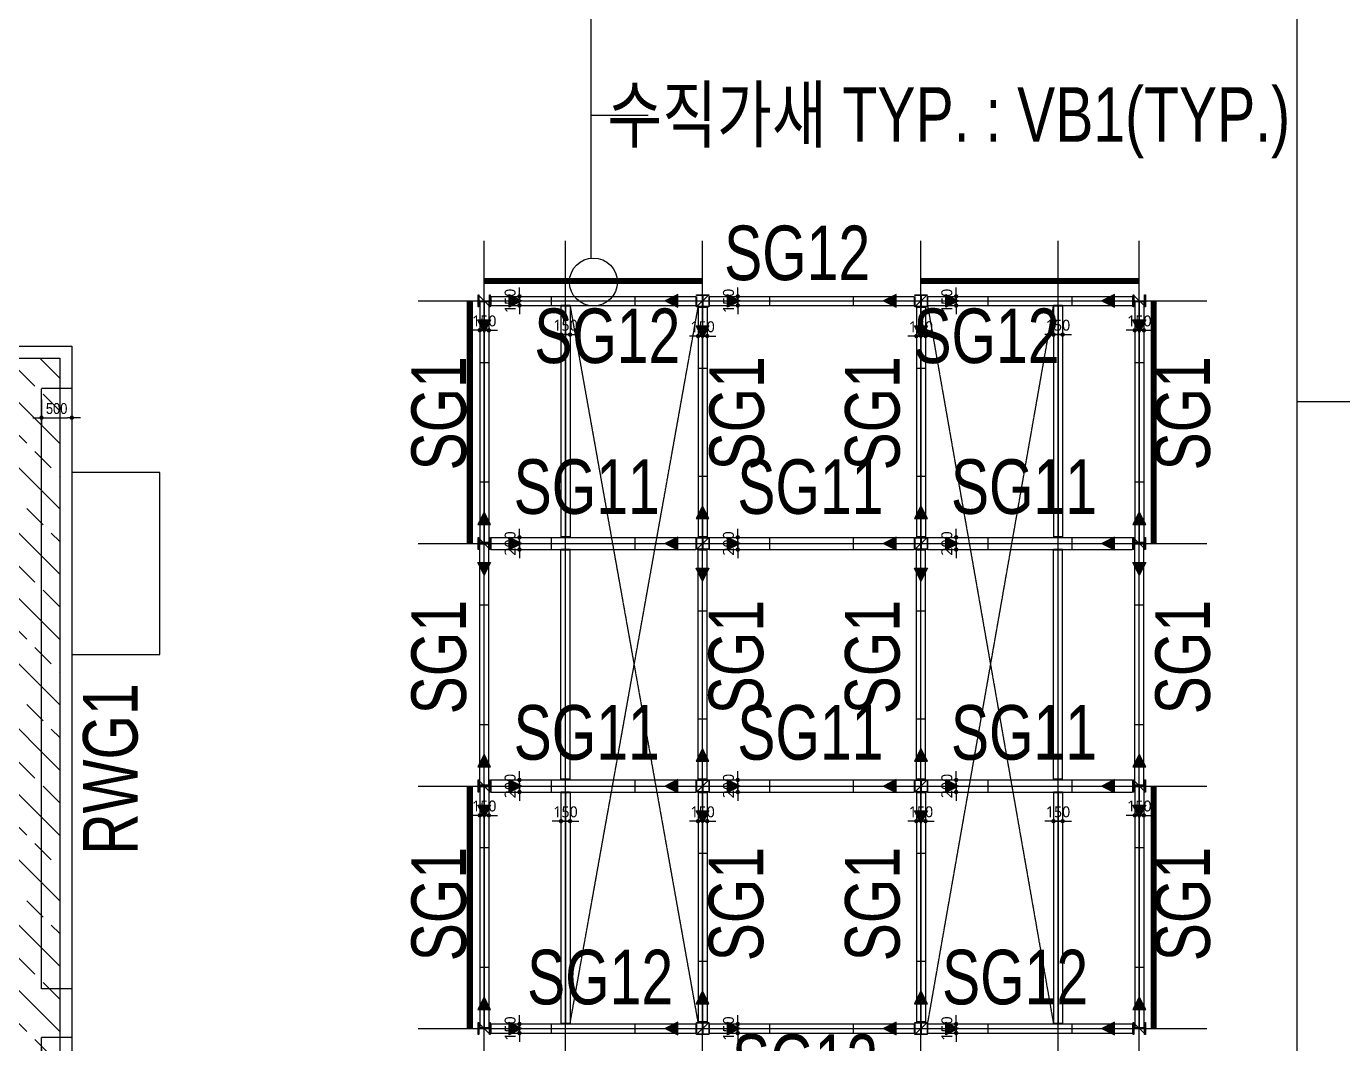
# Model space of a CAD drawing. Header units: millimetres. Extents: x -42253 to 178576, y 88378 to 153500.
# Drawn here: x 145204 to 166906, y 111601 to 128380 of the extents above; entities that cross this region are included whole.
import ezdxf
from ezdxf.enums import TextEntityAlignment as Align

# ---------------------------------------------------------------- set-up
doc = ezdxf.new("R2010")
doc.units = ezdxf.units.MM
for name, pattern in [('HID', [2.3, 1.5, -0.8]), ('HIDDEN', [0.375, 0.25, -0.125]), ('xs-1f_plan$0$HID', [4, 3, -1])]:
    doc.linetypes.add(name, pattern=pattern)
doc.layers.get('Defpoints').update_dxf_attribs({"color": 159})
for name, color, linetype in [('A-CEN', 1, 'Continuous'), ('A-HAT', 251, 'Continuous'), ('A-SYM-LEAD', 4, 'Continuous'), ('GIRDER-TEXT', 7, 'Continuous'), ('OPEN', 1, 'HID'), ('S-STEEL', 3, 'Continuous'), ('VR', 6, 'HID'), ('xs-1f_plan$0$8', 8, 'Continuous'), ('xs-1f_plan$0$S-BEAM-철골', 6, 'Continuous'), ('xs-1f_plan$0$S-BEAM-철골Splice', 7, 'Continuous'), ('xs-1f_plan$0$xref', 7, 'Continuous'), ('보(girder)', 7, 'HID'), ('슬래브라인', 7, 'Continuous')]:
    doc.layers.add(name, color=color, linetype=linetype)
doc.layers.add('NOPLOT', color=191, linetype='Continuous', plot=False)
doc.styles.add('Gdim', font='Dotum.ttf', dxfattribs={"width": 0.9})
doc.styles.add('Gtx', font='Dotum.ttf')
doc.styles.add('xs-1f_plan$0$Gdim', font='malgun.ttf')
doc.dimstyles.new('Gdim200', dxfattribs={"dimscale": 200, "dimtxt": 3, "dimasz": 1.2, "dimexe": 2, "dimexo": 3, "dimgap": 1, "dimtad": 1, "dimdsep": 46, "dimlunit": 6, "dimtxsty": 'Gdim', "dimblk1": '_CIDOT', "dimblk2": '_CIDOT', "dimsah": 1, "dimcen": 2.5, "dimdle": 2, "dimclrd": 1, "dimclre": 1, "dimclrt": 3, "dimazin": 2, "dimtfac": 1, "dimtix": 1, "dimtmove": 2, "dimatfit": 3, "dimldrblk": '_CIDOT', "dimfxl": 2, "dimtolj": 1, "dimtzin": 0, "dimarcsym": 0})
doc.dimstyles.new('xs-1f_plan$0$Gdim200', dxfattribs={"dimscale": 200, "dimtxt": 3, "dimasz": 1.2, "dimexe": 2, "dimexo": 3, "dimgap": 1, "dimtad": 1, "dimdsep": 46, "dimlunit": 6, "dimtxsty": 'xs-1f_plan$0$Gdim', "dimblk1": 'xs-1f_plan$0$_CIDOT', "dimblk2": 'xs-1f_plan$0$_CIDOT', "dimsah": 1, "dimcen": 2.5, "dimdle": 2, "dimclrd": 1, "dimclre": 1, "dimclrt": 3, "dimazin": 2, "dimtfac": 1, "dimtix": 1, "dimtmove": 2, "dimatfit": 3, "dimldrblk": 'xs-1f_plan$0$_CIDOT', "dimfxl": 2, "dimtolj": 1, "dimtzin": 0, "dimarcsym": 0})

# ---------------------------------------------------------------- blocks, each defined once
blk = doc.blocks.new('_CIDOT')
at = {"color": 0, "linetype": 'ByBlock'}
blk.add_line((2, 0), (-1, 0), dxfattribs=at)
at = {"color": 0, "linetype": 'ByBlock', "const_width": 0.5}
blk.add_lwpolyline([(-0.25, 0, 1), (0.25, 0, 1)], format="xyb", close=True, dxfattribs=at)
blk = doc.blocks.new('*D1187')
at = {"layer": 'Defpoints', "color": 155, "lineweight": -2, "transparency": 16777216}
for p, q in [((-1725, 650), (-1305, 650)), ((-1425, 222), (-1425, 578)), ((-1725, 150), (-1305, 150))]:
    blk.add_line(p, q, dxfattribs=at)
at = {"layer": 'Defpoints', "color": 0, "transparency": 16777216}
for p in [(-1905, 650), (-1425, 650), (-1905, 150)]:
    blk.add_point(p, dxfattribs=at)
at = {"layer": 'Defpoints', "color": 155, "lineweight": -2, "transparency": 16777216, "xscale": 71.99999999999994, "yscale": 71.99999999999994, "zscale": 71.99999999999994}
for p, rotation in [((-1425, 650), 90), ((-1425, 150), 270)]:
    blk.add_blockref('_CIDOT', p, dxfattribs=dict(at, rotation=rotation))
at = {"layer": 'Defpoints', "color": 3, "transparency": 16777216, "insert": (-1576, 400), "char_height": 180, "attachment_point": 5, "rotation": 90, "style": 'Gdim'}
blk.add_mtext('\\A1;{\\C155;500}', dxfattribs=at)
blk = doc.blocks.new('*D1189')
at = {"layer": 'Defpoints', "color": 155, "lineweight": -2, "transparency": 16777216}
for p, q in [((-1725, 650), (-1305, 650)), ((-1425, 222), (-1425, 578)), ((-1725, 150), (-1305, 150))]:
    blk.add_line(p, q, dxfattribs=at)
at = {"layer": 'Defpoints', "color": 0, "transparency": 16777216}
for p in [(-1905, 650), (-1425, 650), (-1905, 150)]:
    blk.add_point(p, dxfattribs=at)
at = {"layer": 'Defpoints', "color": 155, "lineweight": -2, "transparency": 16777216, "xscale": 71.99999999999994, "yscale": 71.99999999999994, "zscale": 71.99999999999994}
for p, rotation in [((-1425, 650), 90), ((-1425, 150), 270)]:
    blk.add_blockref('_CIDOT', p, dxfattribs=dict(at, rotation=rotation))
at = {"layer": 'Defpoints', "color": 3, "transparency": 16777216, "insert": (-1576, 400), "char_height": 180, "attachment_point": 5, "rotation": 90, "style": 'Gdim'}
blk.add_mtext('\\A1;{\\C155;500}', dxfattribs=at)
blk = doc.blocks.new('*U1046')
blk.add_lwpolyline([(17, 12, -0.414214), (4, 25), (4, 175, -0.414214), (17, 188), (100, 188), (100, 200), (-100, 200), (-100, 188), (-17, 188, -0.414214), (-4, 175), (-4, 25, -0.414214), (-17, 12), (-100, 12), (-100, 0), (100, 0), (100, 12)], format="xyb", close=True)
blk = doc.blocks.new('xs-1f_plan$0$_CIDOT')
at = {"color": 0, "linetype": 'ByBlock'}
blk.add_line((2, 0), (-1, 0), dxfattribs=at)
at = {"color": 0, "linetype": 'ByBlock', "const_width": 0.5}
blk.add_lwpolyline([(-0.25, 0, 1), (0.25, 0, 1)], format="xyb", close=True, dxfattribs=at)
blk = doc.blocks.new('*D1049')
at = {"layer": 'Defpoints', "color": 155, "lineweight": -2, "transparency": 16777216}
for p, q in [((-2839, 250), (-2419, 250)), ((-2539, 322), (-2539, 394)), ((-2539, 50), (-2539, 250)), ((-2839, 50), (-2419, 50)), ((-2539, -22), (-2539, -94))]:
    blk.add_line(p, q, dxfattribs=at)
at = {"layer": 'Defpoints', "color": 0, "transparency": 16777216}
for p in [(-3019, 250), (-2539, 250), (-3019, 50)]:
    blk.add_point(p, dxfattribs=at)
at = {"layer": 'Defpoints', "color": 155, "lineweight": -2, "transparency": 16777216, "xscale": 71.99999999999994, "yscale": 71.99999999999994, "zscale": 71.99999999999994}
for p, rotation in [((-2539, 250), 270), ((-2539, 50), 90)]:
    blk.add_blockref('xs-1f_plan$0$_CIDOT', p, dxfattribs=dict(at, rotation=rotation))
at = {"layer": 'Defpoints', "color": 155, "transparency": 16777216, "insert": (-2692, 150), "char_height": 180, "attachment_point": 5, "rotation": 90, "style": 'xs-1f_plan$0$Gdim'}
blk.add_mtext('\\A1;200', dxfattribs=at)
blk = doc.blocks.new('*D1051')
at = {"layer": 'Defpoints', "color": 155, "lineweight": -2, "transparency": 16777216}
for p, q in [((-2839, 225), (-2419, 225)), ((-2539, 297), (-2539, 369)), ((-2539, 75), (-2539, 225)), ((-2839, 75), (-2419, 75)), ((-2539, 3), (-2539, -69))]:
    blk.add_line(p, q, dxfattribs=at)
at = {"layer": 'Defpoints', "color": 0, "transparency": 16777216}
for p in [(-3019, 225), (-2539, 225), (-3019, 75)]:
    blk.add_point(p, dxfattribs=at)
at = {"layer": 'Defpoints', "color": 155, "lineweight": -2, "transparency": 16777216, "xscale": 71.99999999999994, "yscale": 71.99999999999994, "zscale": 71.99999999999994}
for p, rotation in [((-2539, 225), 270), ((-2539, 75), 90)]:
    blk.add_blockref('xs-1f_plan$0$_CIDOT', p, dxfattribs=dict(at, rotation=rotation))
at = {"layer": 'Defpoints', "color": 155, "transparency": 16777216, "insert": (-2692, 150), "char_height": 180, "attachment_point": 5, "rotation": 90, "style": 'xs-1f_plan$0$Gdim'}
blk.add_mtext('\\A1;150', dxfattribs=at)
blk = doc.blocks.new('*D1047')
at = {"layer": 'Defpoints', "color": 155, "lineweight": -2, "transparency": 16777216}
for p, q in [((-2839, 225), (-2419, 225)), ((-2539, 297), (-2539, 369)), ((-2539, 75), (-2539, 225)), ((-2839, 75), (-2419, 75)), ((-2539, 3), (-2539, -69))]:
    blk.add_line(p, q, dxfattribs=at)
at = {"layer": 'Defpoints', "color": 0, "transparency": 16777216}
for p in [(-3019, 225), (-2539, 225), (-3019, 75)]:
    blk.add_point(p, dxfattribs=at)
at = {"layer": 'Defpoints', "color": 155, "lineweight": -2, "transparency": 16777216, "xscale": 71.99999999999994, "yscale": 71.99999999999994, "zscale": 71.99999999999994}
for p, rotation in [((-2539, 225), 270), ((-2539, 75), 90)]:
    blk.add_blockref('xs-1f_plan$0$_CIDOT', p, dxfattribs=dict(at, rotation=rotation))
at = {"layer": 'Defpoints', "color": 155, "transparency": 16777216, "insert": (-2692, 150), "char_height": 180, "attachment_point": 5, "rotation": 90, "style": 'xs-1f_plan$0$Gdim'}
blk.add_mtext('\\A1;150', dxfattribs=at)
blk = doc.blocks.new('*D1053')
at = {"layer": 'Defpoints', "color": 155, "lineweight": -2, "transparency": 16777216}
for p, q in [((-2743, 225), (-2323, 225)), ((-2443, 297), (-2443, 369)), ((-2443, 75), (-2443, 225)), ((-2743, 75), (-2323, 75)), ((-2443, 3), (-2443, -69))]:
    blk.add_line(p, q, dxfattribs=at)
at = {"layer": 'Defpoints', "color": 0, "transparency": 16777216}
for p in [(-2923, 225), (-2443, 225), (-2923, 75)]:
    blk.add_point(p, dxfattribs=at)
at = {"layer": 'Defpoints', "color": 155, "lineweight": -2, "transparency": 16777216, "xscale": 71.99999999999994, "yscale": 71.99999999999994, "zscale": 71.99999999999994}
for p, rotation in [((-2443, 225), 270), ((-2443, 75), 90)]:
    blk.add_blockref('xs-1f_plan$0$_CIDOT', p, dxfattribs=dict(at, rotation=rotation))
at = {"layer": 'Defpoints', "color": 155, "transparency": 16777216, "insert": (-2596, 150), "char_height": 180, "attachment_point": 5, "rotation": 90, "style": 'xs-1f_plan$0$Gdim'}
blk.add_mtext('\\A1;150', dxfattribs=at)
blk = doc.blocks.new('*D1055')
at = {"layer": 'Defpoints', "color": 155, "lineweight": -2, "transparency": 16777216}
for p, q in [((-2743, 225), (-2323, 225)), ((-2443, 297), (-2443, 369)), ((-2443, 75), (-2443, 225)), ((-2743, 75), (-2323, 75)), ((-2443, 3), (-2443, -69))]:
    blk.add_line(p, q, dxfattribs=at)
at = {"layer": 'Defpoints', "color": 0, "transparency": 16777216}
for p in [(-2923, 225), (-2443, 225), (-2923, 75)]:
    blk.add_point(p, dxfattribs=at)
at = {"layer": 'Defpoints', "color": 155, "lineweight": -2, "transparency": 16777216, "xscale": 71.99999999999994, "yscale": 71.99999999999994, "zscale": 71.99999999999994}
for p, rotation in [((-2443, 225), 270), ((-2443, 75), 90)]:
    blk.add_blockref('xs-1f_plan$0$_CIDOT', p, dxfattribs=dict(at, rotation=rotation))
at = {"layer": 'Defpoints', "color": 155, "transparency": 16777216, "insert": (-2596, 150), "char_height": 180, "attachment_point": 5, "rotation": 90, "style": 'xs-1f_plan$0$Gdim'}
blk.add_mtext('\\A1;150', dxfattribs=at)
blk = doc.blocks.new('*D1147')
at = {"layer": 'Defpoints', "color": 155, "lineweight": -2, "transparency": 16777216}
for p, q in [((-2768, 225), (-2348, 225)), ((-2468, 297), (-2468, 369)), ((-2468, 75), (-2468, 225)), ((-2768, 75), (-2348, 75)), ((-2468, 3), (-2468, -69))]:
    blk.add_line(p, q, dxfattribs=at)
at = {"layer": 'Defpoints', "color": 0, "transparency": 16777216}
for p in [(-2948, 225), (-2468, 225), (-2948, 75)]:
    blk.add_point(p, dxfattribs=at)
at = {"layer": 'Defpoints', "color": 155, "lineweight": -2, "transparency": 16777216, "xscale": 71.99999999999994, "yscale": 71.99999999999994, "zscale": 71.99999999999994}
for p, rotation in [((-2468, 225), 270), ((-2468, 75), 90)]:
    blk.add_blockref('xs-1f_plan$0$_CIDOT', p, dxfattribs=dict(at, rotation=rotation))
at = {"layer": 'Defpoints', "color": 155, "transparency": 16777216, "insert": (-2621, 150), "char_height": 180, "attachment_point": 5, "rotation": 90, "style": 'xs-1f_plan$0$Gdim'}
blk.add_mtext('\\A1;150', dxfattribs=at)
blk = doc.blocks.new('*D1149')
at = {"layer": 'Defpoints', "color": 155, "lineweight": -2, "transparency": 16777216}
for p, q in [((-2743, 225), (-2323, 225)), ((-2443, 297), (-2443, 369)), ((-2443, 75), (-2443, 225)), ((-2743, 75), (-2323, 75)), ((-2443, 3), (-2443, -69))]:
    blk.add_line(p, q, dxfattribs=at)
at = {"layer": 'Defpoints', "color": 0, "transparency": 16777216}
for p in [(-2923, 225), (-2443, 225), (-2923, 75)]:
    blk.add_point(p, dxfattribs=at)
at = {"layer": 'Defpoints', "color": 155, "lineweight": -2, "transparency": 16777216, "xscale": 71.99999999999994, "yscale": 71.99999999999994, "zscale": 71.99999999999994}
for p, rotation in [((-2443, 225), 270), ((-2443, 75), 90)]:
    blk.add_blockref('xs-1f_plan$0$_CIDOT', p, dxfattribs=dict(at, rotation=rotation))
at = {"layer": 'Defpoints', "color": 155, "transparency": 16777216, "insert": (-2596, 150), "char_height": 180, "attachment_point": 5, "rotation": 90, "style": 'xs-1f_plan$0$Gdim'}
blk.add_mtext('\\A1;150', dxfattribs=at)
blk = doc.blocks.new('*D1151')
at = {"layer": 'Defpoints', "color": 155, "lineweight": -2, "transparency": 16777216}
for p, q in [((-2743, 225), (-2323, 225)), ((-2443, 297), (-2443, 369)), ((-2443, 75), (-2443, 225)), ((-2743, 75), (-2323, 75)), ((-2443, 3), (-2443, -69))]:
    blk.add_line(p, q, dxfattribs=at)
at = {"layer": 'Defpoints', "color": 0, "transparency": 16777216}
for p in [(-2923, 225), (-2443, 225), (-2923, 75)]:
    blk.add_point(p, dxfattribs=at)
at = {"layer": 'Defpoints', "color": 155, "lineweight": -2, "transparency": 16777216, "xscale": 71.99999999999994, "yscale": 71.99999999999994, "zscale": 71.99999999999994}
for p, rotation in [((-2443, 225), 270), ((-2443, 75), 90)]:
    blk.add_blockref('xs-1f_plan$0$_CIDOT', p, dxfattribs=dict(at, rotation=rotation))
at = {"layer": 'Defpoints', "color": 155, "transparency": 16777216, "insert": (-2596, 150), "char_height": 180, "attachment_point": 5, "rotation": 90, "style": 'xs-1f_plan$0$Gdim'}
blk.add_mtext('\\A1;150', dxfattribs=at)
blk = doc.blocks.new('*D1161')
at = {"layer": 'Defpoints', "color": 155, "lineweight": -2, "transparency": 16777216}
for p, q in [((-2768, 225), (-2348, 225)), ((-2468, 297), (-2468, 369)), ((-2468, 75), (-2468, 225)), ((-2768, 75), (-2348, 75)), ((-2468, 3), (-2468, -69))]:
    blk.add_line(p, q, dxfattribs=at)
at = {"layer": 'Defpoints', "color": 0, "transparency": 16777216}
for p in [(-2948, 225), (-2468, 225), (-2948, 75)]:
    blk.add_point(p, dxfattribs=at)
at = {"layer": 'Defpoints', "color": 155, "lineweight": -2, "transparency": 16777216, "xscale": 71.99999999999994, "yscale": 71.99999999999994, "zscale": 71.99999999999994}
for p, rotation in [((-2468, 225), 270), ((-2468, 75), 90)]:
    blk.add_blockref('xs-1f_plan$0$_CIDOT', p, dxfattribs=dict(at, rotation=rotation))
at = {"layer": 'Defpoints', "color": 155, "transparency": 16777216, "insert": (-2621, 150), "char_height": 180, "attachment_point": 5, "rotation": 90, "style": 'xs-1f_plan$0$Gdim'}
blk.add_mtext('\\A1;150', dxfattribs=at)
blk = doc.blocks.new('*D1163')
at = {"layer": 'Defpoints', "color": 155, "lineweight": -2, "transparency": 16777216}
for p, q in [((-2743, 225), (-2323, 225)), ((-2443, 297), (-2443, 369)), ((-2443, 75), (-2443, 225)), ((-2743, 75), (-2323, 75)), ((-2443, 3), (-2443, -69))]:
    blk.add_line(p, q, dxfattribs=at)
at = {"layer": 'Defpoints', "color": 0, "transparency": 16777216}
for p in [(-2923, 225), (-2443, 225), (-2923, 75)]:
    blk.add_point(p, dxfattribs=at)
at = {"layer": 'Defpoints', "color": 155, "lineweight": -2, "transparency": 16777216, "xscale": 71.99999999999994, "yscale": 71.99999999999994, "zscale": 71.99999999999994}
for p, rotation in [((-2443, 225), 270), ((-2443, 75), 90)]:
    blk.add_blockref('xs-1f_plan$0$_CIDOT', p, dxfattribs=dict(at, rotation=rotation))
at = {"layer": 'Defpoints', "color": 155, "transparency": 16777216, "insert": (-2596, 150), "char_height": 180, "attachment_point": 5, "rotation": 90, "style": 'xs-1f_plan$0$Gdim'}
blk.add_mtext('\\A1;150', dxfattribs=at)
blk = doc.blocks.new('*D1159')
at = {"layer": 'Defpoints', "color": 155, "lineweight": -2, "transparency": 16777216}
for p, q in [((-2743, 225), (-2323, 225)), ((-2443, 297), (-2443, 369)), ((-2443, 75), (-2443, 225)), ((-2743, 75), (-2323, 75)), ((-2443, 3), (-2443, -69))]:
    blk.add_line(p, q, dxfattribs=at)
at = {"layer": 'Defpoints', "color": 0, "transparency": 16777216}
for p in [(-2923, 225), (-2443, 225), (-2923, 75)]:
    blk.add_point(p, dxfattribs=at)
at = {"layer": 'Defpoints', "color": 155, "lineweight": -2, "transparency": 16777216, "xscale": 71.99999999999994, "yscale": 71.99999999999994, "zscale": 71.99999999999994}
for p, rotation in [((-2443, 225), 270), ((-2443, 75), 90)]:
    blk.add_blockref('xs-1f_plan$0$_CIDOT', p, dxfattribs=dict(at, rotation=rotation))
at = {"layer": 'Defpoints', "color": 155, "transparency": 16777216, "insert": (-2596, 150), "char_height": 180, "attachment_point": 5, "rotation": 90, "style": 'xs-1f_plan$0$Gdim'}
blk.add_mtext('\\A1;150', dxfattribs=at)
blk = doc.blocks.new('*U1188')
at = {"layer": 'Defpoints'}
for p, q in [((-1905.451, 650), (-1905.451, 150)), ((7994.549, 650), (7994.549, 150))]:
    blk.add_line(p, q, dxfattribs=at)
at = {"layer": '보(girder)'}
for p, q in [((-1905.451, 650), (7994.549, 650)), ((7994.549, 150), (-1905.451, 150))]:
    blk.add_line(p, q, dxfattribs=at)
at = {"layer": 'Defpoints'}
dim = blk.add_linear_dim(base=(-1425.451, 650), p1=(-1905.451, 150), p2=(-1905.451, 650), angle=90, text='{\\C155;<>}', dimstyle='Gdim200', override={"dimscale": 60, "dimzin": 8, "dimclrd": 155, "dimclre": 155}, dxfattribs=at)
dim.commit()
dim.dimension.update_dxf_attribs({"geometry": '*D1187', "text_midpoint": (-1575.573, 400)})
blk = doc.blocks.new('*U1190')
at = {"layer": 'Defpoints'}
for p, q in [((-1905.451, 650), (-1905.451, 150)), ((1694.549, 650), (1694.549, 150))]:
    blk.add_line(p, q, dxfattribs=at)
at = {"layer": '보(girder)'}
for p, q in [((-1905.451, 650), (1694.549, 650)), ((1694.549, 150), (-1905.451, 150))]:
    blk.add_line(p, q, dxfattribs=at)
at = {"layer": 'Defpoints'}
dim = blk.add_linear_dim(base=(-1425.451, 650), p1=(-1905.451, 150), p2=(-1905.451, 650), angle=90, text='{\\C155;<>}', dimstyle='Gdim200', override={"dimscale": 60, "dimzin": 8, "dimclrd": 155, "dimclre": 155}, dxfattribs=at)
dim.commit()
dim.dimension.update_dxf_attribs({"geometry": '*D1189', "text_midpoint": (-1575.573, 400)})
blk = doc.blocks.new('*U1050')
at = {"layer": 'xs-1f_plan$0$S-BEAM-철골'}
h = blk.add_hatch(color=7, dxfattribs=at)
h.dxf.hatch_style = 1
h.paths.add_polyline_path([(-2498.848, 150), (-2708.848, 255), (-2708.848, 45)])
h = blk.add_hatch(color=7, dxfattribs=at)
h.dxf.hatch_style = 1
h.paths.add_polyline_path([(-138.848, 150), (71.152, 255), (71.152, 45)])
at = {"layer": 'Defpoints', "ltscale": 4}
for p, q in [((-3018.848, 250), (-3018.848, 50)), ((381.152, 250), (381.152, 50))]:
    blk.add_line(p, q, dxfattribs=at)
at = {"layer": 'xs-1f_plan$0$8', "color": 4, "ltscale": 4}
for p, q in [((-3008.848, 250), (371.152, 250)), ((-3008.848, 50), (371.152, 50))]:
    blk.add_line(p, q, dxfattribs=at)
at = {"layer": 'xs-1f_plan$0$8', "ltscale": 4}
for p, q in [((-3008.848, 250), (-3008.848, 50)), ((371.152, 250), (371.152, 50))]:
    blk.add_line(p, q, dxfattribs=at)
at = {"layer": 'xs-1f_plan$0$8', "linetype": 'xs-1f_plan$0$HID'}
blk.add_line((-3008.848, 150), (371.152, 150), dxfattribs=at)
at = {"layer": 'xs-1f_plan$0$S-BEAM-철골', "color": 7}
for points in [[(-2708.848, 255), (-2498.848, 150), (-2708.848, 45)], [(71.152, 255), (-138.848, 150), (71.152, 45)]]:
    blk.add_lwpolyline(points, close=True, dxfattribs=at)
at = {"layer": 'xs-1f_plan$0$S-BEAM-철골Splice'}
for p, q in [((-2008.848, 50), (-2008.848, 250)), ((-628.848, 50), (-628.848, 250))]:
    blk.add_line(p, q, dxfattribs=at)
at = {"layer": 'Defpoints'}
dim = blk.add_linear_dim(base=(-2538.848, 250), p1=(-3018.848, 50), p2=(-3018.848, 250), angle=90, dimstyle='xs-1f_plan$0$Gdim200', override={"dimscale": 60, "dimzin": 8, "dimclrd": 155, "dimclre": 155, "dimclrt": 155}, dxfattribs=at)
dim.commit()
dim.dimension.update_dxf_attribs({"geometry": '*D1049', "text_midpoint": (-2691.844, 150)})
blk = doc.blocks.new('*U1052')
at = {"layer": 'xs-1f_plan$0$S-BEAM-철골'}
h = blk.add_hatch(color=7, dxfattribs=at)
h.dxf.hatch_style = 1
h.paths.add_polyline_path([(-2498.848, 150), (-2708.848, 255), (-2708.848, 45)])
h = blk.add_hatch(color=7, dxfattribs=at)
h.dxf.hatch_style = 1
h.paths.add_polyline_path([(-138.848, 150), (71.152, 255), (71.152, 45)])
at = {"layer": 'Defpoints', "ltscale": 4}
for p, q in [((-3018.848, 225), (-3018.848, 75)), ((381.152, 225), (381.152, 75))]:
    blk.add_line(p, q, dxfattribs=at)
at = {"layer": 'xs-1f_plan$0$8', "color": 4, "ltscale": 4}
for p, q in [((-3008.848, 225), (371.152, 225)), ((-3008.848, 75), (371.152, 75))]:
    blk.add_line(p, q, dxfattribs=at)
at = {"layer": 'xs-1f_plan$0$8', "ltscale": 4}
for p, q in [((-3008.848, 225), (-3008.848, 75)), ((371.152, 225), (371.152, 75))]:
    blk.add_line(p, q, dxfattribs=at)
at = {"layer": 'xs-1f_plan$0$8', "linetype": 'xs-1f_plan$0$HID'}
blk.add_line((-3008.848, 150), (371.152, 150), dxfattribs=at)
at = {"layer": 'xs-1f_plan$0$S-BEAM-철골', "color": 7}
for points in [[(-2708.848, 255), (-2498.848, 150), (-2708.848, 45)], [(71.152, 255), (-138.848, 150), (71.152, 45)]]:
    blk.add_lwpolyline(points, close=True, dxfattribs=at)
at = {"layer": 'xs-1f_plan$0$S-BEAM-철골Splice'}
for p, q in [((-2008.848, 75), (-2008.848, 225)), ((-628.848, 75), (-628.848, 225))]:
    blk.add_line(p, q, dxfattribs=at)
at = {"layer": 'Defpoints'}
dim = blk.add_linear_dim(base=(-2538.848, 225), p1=(-3018.848, 75), p2=(-3018.848, 225), angle=90, dimstyle='xs-1f_plan$0$Gdim200', override={"dimscale": 60, "dimzin": 8, "dimclrd": 155, "dimclre": 155, "dimclrt": 155}, dxfattribs=at)
dim.commit()
dim.dimension.update_dxf_attribs({"geometry": '*D1051', "text_midpoint": (-2692.334, 150)})
blk = doc.blocks.new('*U1048')
at = {"layer": 'xs-1f_plan$0$S-BEAM-철골'}
h = blk.add_hatch(color=7, dxfattribs=at)
h.dxf.hatch_style = 1
h.paths.add_polyline_path([(-2498.848, 150), (-2708.848, 255), (-2708.848, 45)])
h = blk.add_hatch(color=7, dxfattribs=at)
h.dxf.hatch_style = 1
h.paths.add_polyline_path([(453.152, 150), (663.152, 255), (663.152, 45)])
at = {"layer": 'Defpoints', "ltscale": 4}
for p, q in [((-3018.848, 225), (-3018.848, 75)), ((973.152, 225), (973.152, 75))]:
    blk.add_line(p, q, dxfattribs=at)
at = {"layer": 'xs-1f_plan$0$8', "color": 4, "ltscale": 4}
for p, q in [((-3008.848, 225), (963.152, 225)), ((-3008.848, 75), (963.152, 75))]:
    blk.add_line(p, q, dxfattribs=at)
at = {"layer": 'xs-1f_plan$0$8', "ltscale": 4}
for p, q in [((-3008.848, 225), (-3008.848, 75)), ((963.152, 225), (963.152, 75))]:
    blk.add_line(p, q, dxfattribs=at)
at = {"layer": 'xs-1f_plan$0$8', "linetype": 'xs-1f_plan$0$HID'}
blk.add_line((-3008.848, 150), (963.152, 150), dxfattribs=at)
at = {"layer": 'xs-1f_plan$0$S-BEAM-철골', "color": 7}
for points in [[(-2708.848, 255), (-2498.848, 150), (-2708.848, 45)], [(663.152, 255), (453.152, 150), (663.152, 45)]]:
    blk.add_lwpolyline(points, close=True, dxfattribs=at)
at = {"layer": 'xs-1f_plan$0$S-BEAM-철골Splice'}
for p, q in [((-2008.848, 75), (-2008.848, 225)), ((-36.848, 75), (-36.848, 225))]:
    blk.add_line(p, q, dxfattribs=at)
at = {"layer": 'Defpoints'}
dim = blk.add_linear_dim(base=(-2538.848, 225), p1=(-3018.848, 75), p2=(-3018.848, 225), angle=90, dimstyle='xs-1f_plan$0$Gdim200', override={"dimscale": 60, "dimzin": 8, "dimclrd": 155, "dimclre": 155, "dimclrt": 155}, dxfattribs=at)
dim.commit()
dim.dimension.update_dxf_attribs({"geometry": '*D1047', "text_midpoint": (-2692.334, 150)})
blk = doc.blocks.new('*U1054')
at = {"layer": 'xs-1f_plan$0$S-BEAM-철골'}
h = blk.add_hatch(color=7, dxfattribs=at)
h.dxf.hatch_style = 1
h.paths.add_polyline_path([(-2402.848, 150), (-2612.848, 255), (-2612.848, 45)])
h = blk.add_hatch(color=7, dxfattribs=at)
h.dxf.hatch_style = 1
h.paths.add_polyline_path([(357.152, 150), (567.152, 255), (567.152, 45)])
at = {"layer": 'Defpoints', "ltscale": 4}
for p, q in [((-2922.848, 225), (-2922.848, 75)), ((877.152, 225), (877.152, 75))]:
    blk.add_line(p, q, dxfattribs=at)
at = {"layer": 'xs-1f_plan$0$8', "color": 4, "ltscale": 4}
for p, q in [((-2912.848, 225), (867.152, 225)), ((-2912.848, 75), (867.152, 75))]:
    blk.add_line(p, q, dxfattribs=at)
at = {"layer": 'xs-1f_plan$0$8', "ltscale": 4}
for p, q in [((-2912.848, 225), (-2912.848, 75)), ((867.152, 225), (867.152, 75))]:
    blk.add_line(p, q, dxfattribs=at)
at = {"layer": 'xs-1f_plan$0$8', "linetype": 'xs-1f_plan$0$HID'}
blk.add_line((-2912.848, 150), (867.152, 150), dxfattribs=at)
at = {"layer": 'xs-1f_plan$0$S-BEAM-철골', "color": 7}
for points in [[(-2612.848, 255), (-2402.848, 150), (-2612.848, 45)], [(567.152, 255), (357.152, 150), (567.152, 45)]]:
    blk.add_lwpolyline(points, close=True, dxfattribs=at)
at = {"layer": 'xs-1f_plan$0$S-BEAM-철골Splice'}
for p, q in [((-1912.848, 75), (-1912.848, 225)), ((-132.848, 75), (-132.848, 225))]:
    blk.add_line(p, q, dxfattribs=at)
at = {"layer": 'Defpoints'}
dim = blk.add_linear_dim(base=(-2442.848, 225), p1=(-2922.848, 75), p2=(-2922.848, 225), angle=90, dimstyle='xs-1f_plan$0$Gdim200', override={"dimscale": 60, "dimzin": 8, "dimclrd": 155, "dimclre": 155, "dimclrt": 155}, dxfattribs=at)
dim.commit()
dim.dimension.update_dxf_attribs({"geometry": '*D1053', "text_midpoint": (-2596.334, 150)})
blk = doc.blocks.new('*U1056')
at = {"layer": 'xs-1f_plan$0$S-BEAM-철골'}
h = blk.add_hatch(color=7, dxfattribs=at)
h.dxf.hatch_style = 1
h.paths.add_polyline_path([(-2402.848, 150), (-2612.848, 255), (-2612.848, 45)])
h = blk.add_hatch(color=7, dxfattribs=at)
h.dxf.hatch_style = 1
h.paths.add_polyline_path([(357.152, 150), (567.152, 255), (567.152, 45)])
at = {"layer": 'Defpoints', "ltscale": 4}
for p, q in [((-2922.848, 225), (-2922.848, 75)), ((877.152, 225), (877.152, 75))]:
    blk.add_line(p, q, dxfattribs=at)
at = {"layer": 'xs-1f_plan$0$8', "color": 4, "ltscale": 4}
for p, q in [((-2912.848, 225), (867.152, 225)), ((-2912.848, 75), (867.152, 75))]:
    blk.add_line(p, q, dxfattribs=at)
at = {"layer": 'xs-1f_plan$0$8', "ltscale": 4}
for p, q in [((-2912.848, 225), (-2912.848, 75)), ((867.152, 225), (867.152, 75))]:
    blk.add_line(p, q, dxfattribs=at)
at = {"layer": 'xs-1f_plan$0$8', "linetype": 'xs-1f_plan$0$HID'}
blk.add_line((-2912.848, 150), (867.152, 150), dxfattribs=at)
at = {"layer": 'xs-1f_plan$0$S-BEAM-철골', "color": 7}
for points in [[(-2612.848, 255), (-2402.848, 150), (-2612.848, 45)], [(567.152, 255), (357.152, 150), (567.152, 45)]]:
    blk.add_lwpolyline(points, close=True, dxfattribs=at)
at = {"layer": 'xs-1f_plan$0$S-BEAM-철골Splice'}
for p, q in [((-1912.848, 75), (-1912.848, 225)), ((-132.848, 75), (-132.848, 225))]:
    blk.add_line(p, q, dxfattribs=at)
at = {"layer": 'Defpoints'}
dim = blk.add_linear_dim(base=(-2442.848, 225), p1=(-2922.848, 75), p2=(-2922.848, 225), angle=90, dimstyle='xs-1f_plan$0$Gdim200', override={"dimscale": 60, "dimzin": 8, "dimclrd": 155, "dimclre": 155, "dimclrt": 155}, dxfattribs=at)
dim.commit()
dim.dimension.update_dxf_attribs({"geometry": '*D1055', "text_midpoint": (-2596.334, 150)})
blk = doc.blocks.new('*U1148')
at = {"layer": 'Defpoints', "ltscale": 4}
for p, q in [((-2947.848, 225), (-2947.848, 75)), ((877.152, 225), (877.152, 75))]:
    blk.add_line(p, q, dxfattribs=at)
at = {"layer": 'xs-1f_plan$0$8', "color": 4, "ltscale": 4}
for p, q in [((-2937.848, 225), (867.152, 225)), ((-2937.848, 75), (867.152, 75))]:
    blk.add_line(p, q, dxfattribs=at)
at = {"layer": 'xs-1f_plan$0$8', "ltscale": 4}
for p, q in [((-2937.848, 225), (-2937.848, 75)), ((867.152, 225), (867.152, 75))]:
    blk.add_line(p, q, dxfattribs=at)
at = {"layer": 'xs-1f_plan$0$8', "linetype": 'xs-1f_plan$0$HID'}
blk.add_line((-2937.848, 150), (867.152, 150), dxfattribs=at)
at = {"layer": 'Defpoints'}
dim = blk.add_linear_dim(base=(-2467.848, 225), p1=(-2947.848, 75), p2=(-2947.848, 225), angle=90, dimstyle='xs-1f_plan$0$Gdim200', override={"dimscale": 60, "dimzin": 8, "dimclrd": 155, "dimclre": 155, "dimclrt": 155}, dxfattribs=at)
dim.commit()
dim.dimension.update_dxf_attribs({"geometry": '*D1147', "text_midpoint": (-2621.334, 150)})
blk = doc.blocks.new('*U1150')
at = {"layer": 'Defpoints', "ltscale": 4}
for p, q in [((-2922.848, 225), (-2922.848, 75)), ((877.152, 225), (877.152, 75))]:
    blk.add_line(p, q, dxfattribs=at)
at = {"layer": 'xs-1f_plan$0$8', "color": 4, "ltscale": 4}
for p, q in [((-2912.848, 225), (867.152, 225)), ((-2912.848, 75), (867.152, 75))]:
    blk.add_line(p, q, dxfattribs=at)
at = {"layer": 'xs-1f_plan$0$8', "ltscale": 4}
for p, q in [((-2912.848, 225), (-2912.848, 75)), ((867.152, 225), (867.152, 75))]:
    blk.add_line(p, q, dxfattribs=at)
at = {"layer": 'xs-1f_plan$0$8', "linetype": 'xs-1f_plan$0$HID'}
blk.add_line((-2912.848, 150), (867.152, 150), dxfattribs=at)
at = {"layer": 'Defpoints'}
dim = blk.add_linear_dim(base=(-2442.848, 225), p1=(-2922.848, 75), p2=(-2922.848, 225), angle=90, dimstyle='xs-1f_plan$0$Gdim200', override={"dimscale": 60, "dimzin": 8, "dimclrd": 155, "dimclre": 155, "dimclrt": 155}, dxfattribs=at)
dim.commit()
dim.dimension.update_dxf_attribs({"geometry": '*D1149', "text_midpoint": (-2596.334, 150)})
blk = doc.blocks.new('*U1152')
at = {"layer": 'Defpoints', "ltscale": 4}
for p, q in [((-2922.848, 225), (-2922.848, 75)), ((902.152, 225), (902.152, 75))]:
    blk.add_line(p, q, dxfattribs=at)
at = {"layer": 'xs-1f_plan$0$8', "color": 4, "ltscale": 4}
for p, q in [((-2912.848, 225), (892.152, 225)), ((-2912.848, 75), (892.152, 75))]:
    blk.add_line(p, q, dxfattribs=at)
at = {"layer": 'xs-1f_plan$0$8', "ltscale": 4}
for p, q in [((-2912.848, 225), (-2912.848, 75)), ((892.152, 225), (892.152, 75))]:
    blk.add_line(p, q, dxfattribs=at)
at = {"layer": 'xs-1f_plan$0$8', "linetype": 'xs-1f_plan$0$HID'}
blk.add_line((-2912.848, 150), (892.152, 150), dxfattribs=at)
at = {"layer": 'Defpoints'}
dim = blk.add_linear_dim(base=(-2442.848, 225), p1=(-2922.848, 75), p2=(-2922.848, 225), angle=90, dimstyle='xs-1f_plan$0$Gdim200', override={"dimscale": 60, "dimzin": 8, "dimclrd": 155, "dimclre": 155, "dimclrt": 155}, dxfattribs=at)
dim.commit()
dim.dimension.update_dxf_attribs({"geometry": '*D1151', "text_midpoint": (-2596.334, 150)})
blk = doc.blocks.new('*U1162')
at = {"layer": 'Defpoints', "ltscale": 4}
for p, q in [((-2947.848, 225), (-2947.848, 75)), ((877.152, 225), (877.152, 75))]:
    blk.add_line(p, q, dxfattribs=at)
at = {"layer": 'xs-1f_plan$0$8', "color": 4, "ltscale": 4}
for p, q in [((-2937.848, 225), (867.152, 225)), ((-2937.848, 75), (867.152, 75))]:
    blk.add_line(p, q, dxfattribs=at)
at = {"layer": 'xs-1f_plan$0$8', "ltscale": 4}
for p, q in [((-2937.848, 225), (-2937.848, 75)), ((867.152, 225), (867.152, 75))]:
    blk.add_line(p, q, dxfattribs=at)
at = {"layer": 'xs-1f_plan$0$8', "linetype": 'xs-1f_plan$0$HID'}
blk.add_line((-2937.848, 150), (867.152, 150), dxfattribs=at)
at = {"layer": 'Defpoints'}
dim = blk.add_linear_dim(base=(-2467.848, 225), p1=(-2947.848, 75), p2=(-2947.848, 225), angle=90, dimstyle='xs-1f_plan$0$Gdim200', override={"dimscale": 60, "dimzin": 8, "dimclrd": 155, "dimclre": 155, "dimclrt": 155}, dxfattribs=at)
dim.commit()
dim.dimension.update_dxf_attribs({"geometry": '*D1161', "text_midpoint": (-2621.334, 150)})
blk = doc.blocks.new('*U1164')
at = {"layer": 'Defpoints', "ltscale": 4}
for p, q in [((-2922.848, 225), (-2922.848, 75)), ((877.152, 225), (877.152, 75))]:
    blk.add_line(p, q, dxfattribs=at)
at = {"layer": 'xs-1f_plan$0$8', "color": 4, "ltscale": 4}
for p, q in [((-2912.848, 225), (867.152, 225)), ((-2912.848, 75), (867.152, 75))]:
    blk.add_line(p, q, dxfattribs=at)
at = {"layer": 'xs-1f_plan$0$8', "ltscale": 4}
for p, q in [((-2912.848, 225), (-2912.848, 75)), ((867.152, 225), (867.152, 75))]:
    blk.add_line(p, q, dxfattribs=at)
at = {"layer": 'xs-1f_plan$0$8', "linetype": 'xs-1f_plan$0$HID'}
blk.add_line((-2912.848, 150), (867.152, 150), dxfattribs=at)
at = {"layer": 'Defpoints'}
dim = blk.add_linear_dim(base=(-2442.848, 225), p1=(-2922.848, 75), p2=(-2922.848, 225), angle=90, dimstyle='xs-1f_plan$0$Gdim200', override={"dimscale": 60, "dimzin": 8, "dimclrd": 155, "dimclre": 155, "dimclrt": 155}, dxfattribs=at)
dim.commit()
dim.dimension.update_dxf_attribs({"geometry": '*D1163', "text_midpoint": (-2596.334, 150)})
blk = doc.blocks.new('*U1160')
at = {"layer": 'Defpoints', "ltscale": 4}
for p, q in [((-2922.848, 225), (-2922.848, 75)), ((902.152, 225), (902.152, 75))]:
    blk.add_line(p, q, dxfattribs=at)
at = {"layer": 'xs-1f_plan$0$8', "color": 4, "ltscale": 4}
for p, q in [((-2912.848, 225), (892.152, 225)), ((-2912.848, 75), (892.152, 75))]:
    blk.add_line(p, q, dxfattribs=at)
at = {"layer": 'xs-1f_plan$0$8', "ltscale": 4}
for p, q in [((-2912.848, 225), (-2912.848, 75)), ((892.152, 225), (892.152, 75))]:
    blk.add_line(p, q, dxfattribs=at)
at = {"layer": 'xs-1f_plan$0$8', "linetype": 'xs-1f_plan$0$HID'}
blk.add_line((-2912.848, 150), (892.152, 150), dxfattribs=at)
at = {"layer": 'Defpoints'}
dim = blk.add_linear_dim(base=(-2442.848, 225), p1=(-2922.848, 75), p2=(-2922.848, 225), angle=90, dimstyle='xs-1f_plan$0$Gdim200', override={"dimscale": 60, "dimzin": 8, "dimclrd": 155, "dimclre": 155, "dimclrt": 155}, dxfattribs=at)
dim.commit()
dim.dimension.update_dxf_attribs({"geometry": '*D1159', "text_midpoint": (-2596.334, 150)})

msp = doc.modelspace()

# ---------------------------------------------------------------- hatches: boundary and pattern name
at = {"layer": 'A-HAT'}
h = msp.add_hatch(dxfattribs=at)
h.set_pattern_fill('ANSI33', color=256, scale=120, angle=90)
h.paths.add_polyline_path([(109403.571, 107605.018), (145753.571, 107605.018), (145753.571, 122905.018), (109403.571, 122905.018)])

# ---------------------------------------------------------------- linework, layer by layer
at = {"layer": 'A-CEN'}
for p, q in [((152753.571, 110754.927, 0), (152753.571, 124839.592, 0)), ((154093.571, 110754.927, 0), (154093.571, 124839.592, 0)), ((156353.571, 110754.927), (156353.571, 124839.592)), ((159953.571, 110754.927, 0), (159953.571, 124839.592, 0)), ((162213.571, 110754.927, 0), (162213.571, 124839.592, 0)), ((163553.571, 110754.927, 0), (163553.571, 124839.592, 0)), ((151665.402, 123851.135, 0), (164668.967, 123851.135, 0)), ((151665.402, 119851.135, 0), (164668.967, 119851.135, 0)), ((151665.402, 115851.135, 0), (164668.967, 115851.135, 0)), ((151665.402, 111851.135, 0), (164668.967, 111851.135, 0))]:
    msp.add_line(p, q, dxfattribs=at)
at = {"layer": 'A-SYM-LEAD'}
for p, q in [((154512.247, 129126.264, 0), (154512.247, 124555.602, 0)), ((154512.247, 126915.59, 0), (155456.278, 126915.59, 0))]:
    msp.add_line(p, q, dxfattribs=at)
msp.add_circle((154553.571, 124162.846, 0), 394.923, dxfattribs=at)
at = {"layer": 'NOPLOT'}
for p, q in [((152653.571, 123951.135, 0), (152853.571, 123751.135, 0)), ((156253.571, 123751.135, 0), (156453.571, 123951.135, 0)), ((159853.571, 123751.135, 0), (160053.571, 123951.135, 0)), ((163453.571, 123951.135, 0), (163653.571, 123751.135, 0)), ((152653.571, 119951.135, 0), (152853.571, 119751.135, 0)), ((156253.571, 119751.135, 0), (156453.571, 119951.135, 0)), ((159853.571, 119751.135, 0), (160053.571, 119951.135, 0)), ((163453.571, 119951.135, 0), (163653.571, 119751.135, 0)), ((152653.571, 115951.135, 0), (152853.571, 115751.135, 0)), ((156253.571, 115751.135, 0), (156453.571, 115951.135, 0)), ((159853.571, 115751.135, 0), (160053.571, 115951.135, 0)), ((163453.571, 115951.135, 0), (163653.571, 115751.135, 0)), ((152653.571, 111951.135, 0), (152853.571, 111751.135, 0)), ((156253.571, 111751.135, 0), (156453.571, 111951.135, 0)), ((159853.571, 111751.135, 0), (160053.571, 111951.135, 0)), ((163453.571, 111951.135, 0), (163653.571, 111751.135, 0))]:
    msp.add_line(p, q, dxfattribs=at)
at = {"layer": 'NOPLOT', "elevation": 0}
for points in [[(166153.568, 150005.016), (178153.569, 150005.016), (178153.569, 122185.016), (166153.568, 122185.016)], [(166153.572, 130305.018), (178153.572, 130305.018), (178153.572, 102485.018), (166153.572, 102485.018)]]:
    msp.add_lwpolyline(points, close=True, dxfattribs=at)
at = {"layer": 'OPEN'}
for p, q in [((154168.571, 123766.135, 0), (156278.571, 111936.135)), ((154168.571, 111936.135, 0), (156278.571, 123741.135, 0)), ((160063.571, 111926.135), (162138.571, 123766.135, 0)), ((160063.571, 123766.135), (162138.571, 111926.135))]:
    msp.add_line(p, q, dxfattribs=at)
at = {"layer": 'VR', "color": 6, "linetype": 'HIDDEN', "ltscale": 3, "const_width": 100, "elevation": 0}
for points in [[(152753.571, 124181.635), (156353.571, 124181.635)], [(163553.571, 124181.635), (159953.571, 124181.635)], [(152515.187, 123851.135), (152515.187, 119851.135)], [(163791.956, 123851.135), (163791.956, 119851.135)], [(152515.187, 111851.135), (152515.187, 115851.135)], [(163791.956, 111851.135), (163791.956, 115851.135)]]:
    msp.add_lwpolyline(points, dxfattribs=at)
at = {"layer": '슬래브라인', "elevation": 0}
for points in [[(145953.571, 107405.018), (109203.571, 107405.018), (109203.571, 123105.018), (145953.571, 123105.018)], [(145753.571, 107605.018), (109403.571, 107605.018), (109403.571, 122905.018), (145753.571, 122905.018)], [(145953.571, 118020.018), (147403.571, 118020.018), (147403.571, 121020.018), (145953.571, 121020.018)]]:
    msp.add_lwpolyline(points, close=True, dxfattribs=at)

# ---------------------------------------------------------------- block references
at = {"layer": 'S-STEEL', "xscale": -1, "rotation": 270}
for p in [(152653.571, 123851.135, 0), (163453.571, 123851.135, 0), (152653.571, 119851.135, 0), (163453.571, 119851.135, 0), (152653.571, 115851.135, 0), (163453.571, 115851.135, 0), (152653.571, 111851.135, 0), (163453.571, 111851.135, 0)]:
    msp.add_blockref('*U1046', p, dxfattribs=at)
at = {"layer": 'S-STEEL', "xscale": -1}
for p in [(156353.571, 123751.135, 0), (159953.571, 123751.135, 0), (156353.571, 119751.135, 0), (159953.571, 119751.135, 0), (156353.571, 115751.135, 0), (159953.571, 115751.135, 0), (156353.571, 111751.135, 0), (159953.571, 111751.135, 0)]:
    msp.add_blockref('*U1046', p, dxfattribs=at)
at = {"layer": 'xs-1f_plan$0$xref'}
for name, p in [('*U1052', (155872.42, 123701.135, 0)), ('*U1052', (159472.42, 123701.135)), ('*U1052', (163072.42, 123701.135)), ('*U1050', (155872.42, 119701.135, 0)), ('*U1050', (159472.42, 119701.135, 0)), ('*U1050', (163072.42, 119701.135, 0)), ('*U1050', (155872.42, 115701.135, 0)), ('*U1050', (159472.42, 115701.135, 0)), ('*U1050', (163072.42, 115701.135, 0)), ('*U1052', (155872.42, 111701.135, 0)), ('*U1052', (159472.42, 111701.135)), ('*U1052', (163072.42, 111701.135))]:
    msp.add_blockref(name, p, dxfattribs=at)
at = {"layer": 'xs-1f_plan$0$xref', "rotation": 270}
for name, p in [('*U1048', (152603.571, 120828.287, 0)), ('*U1148', (153943.571, 120828.287, 0)), ('*U1054', (156203.571, 120828.287, 0)), ('*U1054', (159803.571, 120828.287, 0)), ('*U1162', (162063.571, 120828.287, 0)), ('*U1048', (163403.571, 120828.287, 0)), ('*U1048', (152603.571, 112828.287, 0)), ('*U1152', (153943.571, 112828.287, 0)), ('*U1054', (156203.571, 112828.287, 0)), ('*U1054', (159803.571, 112828.287, 0)), ('*U1160', (162063.571, 112828.287, 0)), ('*U1048', (163403.571, 112828.287, 0))]:
    msp.add_blockref(name, p, dxfattribs=at)
at = {"layer": 'xs-1f_plan$0$xref', "xscale": -1, "rotation": 270}
for name, p in [('*U1048', (152603.571, 118873.984, 0)), ('*U1048', (163403.571, 118873.984, 0)), ('*U1150', (153943.571, 118873.984, 0)), ('*U1056', (156203.571, 118873.984, 0)), ('*U1056', (159803.571, 118873.984, 0)), ('*U1164', (162063.571, 118873.984, 0))]:
    msp.add_blockref(name, p, dxfattribs=at)
at = {"layer": '보(girder)', "rotation": 270}
for name, p in [('*U1188', (145303.571, 120499.567)), ('*U1190', (145303.571, 109799.567))]:
    msp.add_blockref(name, p, dxfattribs=at)

# ---------------------------------------------------------------- texts
at = {"layer": 'GIRDER-TEXT', "style": 'Gtx', "width": 0.8}
for s, p in [('수직가새 TYP. : VB1(TYP.)', (160412.154, 126206.032)), ('SG12', (157912.282, 123923.605)), ('SG12', (154782.303, 122555.893, 0)), ('SG12', (161033.452, 122555.893, 0)), ('SG11', (154442.521, 120069.098)), ('SG11', (158130.019, 120069.098)), ('SG11', (161651.581, 120069.098)), ('SG11', (154442.521, 116015.259)), ('SG11', (158130.019, 116015.259)), ('SG11', (161651.581, 116015.259)), ('SG12', (154663.716, 111979.847)), ('SG12', (161505.526, 111979.847)), ('SG12', (158041.529, 110585.253, 0))]:
    msp.add_text(s, height=900, dxfattribs=at).set_placement(p, align=Align.BOTTOM_CENTER)
for p in [(152722.64, 121998.063), (157634.232, 121998.063), (159871.678, 121998.063), (164987.404, 121998.063), (152722.153, 117975.925), (157622.318, 117975.925), (159871.191, 117975.925), (164986.917, 117975.925), (152722.64, 113903.329), (157622.303, 113903.329), (159871.678, 113903.329), (164987.404, 113903.329)]:
    msp.add_text('SG1', height=900, rotation=90, dxfattribs=at).set_placement(p, align=Align.BOTTOM_CENTER)
msp.add_text('RWG1', height=900, rotation=90, dxfattribs=at).set_placement((146138.128, 116131.759), align=Align.TOP_CENTER)

doc.saveas('drawing.dxf')
